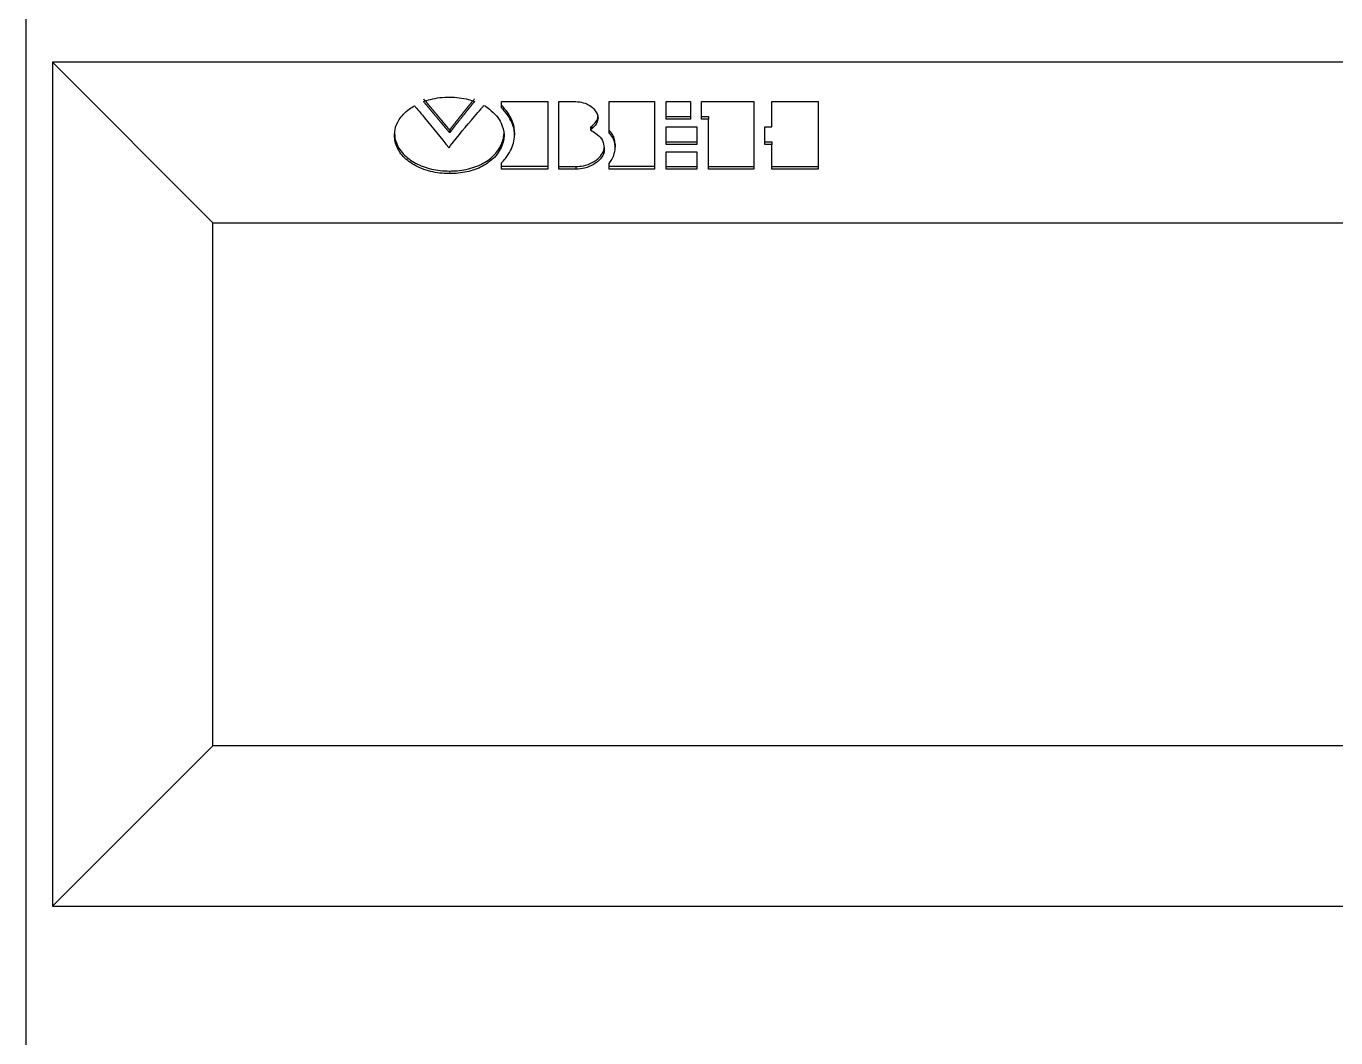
# Model space of a CAD drawing. Header units: millimetres. Extents: x 15 to 1184, y 5 to 836.
# Drawn here: x 589.86 to 596.87, y 660.03 to 665.45 of the extents above; entities that cross this region are included whole.
import ezdxf

# ---------------------------------------------------------------- set-up
doc = ezdxf.new("R2010")
doc.units = ezdxf.units.MM

msp = doc.modelspace()

# ---------------------------------------------------------------- linework, layer by layer
at = {"color": 7, "linetype": 'Continuous', "lineweight": 25}
for p, q in [((589.8565, 656.7987), (589.8565, 665.7987)), ((589.9965, 665.2587), (589.9965, 660.7387)), ((590.8565, 664.3987), (589.9965, 665.2587)), ((603.7165, 665.2587), (589.9965, 665.2587)), ((592.4011, 665.0485), (592.6486, 665.0485)), ((592.4011, 665.0146), (592.4011, 665.0485)), ((592.6486, 665.0485), (592.6486, 664.6854)), ((592.7077, 665.0485), (592.8, 665.0485)), ((592.7077, 664.6854), (592.7077, 665.0485)), ((592.9773, 665.0485), (593.2211, 665.0485)), ((592.9773, 664.8813), (592.9773, 665.0485)), ((593.2211, 665.0485), (593.2211, 664.6854)), ((593.2839, 665.0485), (593.4132, 665.0485)), ((593.2839, 664.9545), (593.2839, 665.0485)), ((593.4132, 665.0485), (593.4132, 664.9545)), ((593.4723, 665.0485), (593.753, 665.0485)), ((593.4723, 664.9545), (593.4723, 665.0485)), ((593.753, 665.0485), (593.753, 664.6854)), ((593.8491, 665.0485), (594.0966, 665.0485)), ((593.8491, 664.9127), (593.8491, 665.0485)), ((594.0966, 665.0485), (594.0966, 664.6854)), ((593.2839, 664.9686), (593.4132, 664.9686)), ((593.4132, 664.9545), (593.2839, 664.9545)), ((593.4723, 664.9686), (593.5092, 664.9686)), ((593.5092, 664.9545), (593.4723, 664.9545)), ((593.5092, 664.9686), (593.5092, 664.9545)), ((593.5092, 664.6854), (593.5092, 664.9545)), ((591.8286, 664.8824), (591.8286, 664.8683)), ((592.1241, 664.8955), (592.1241, 664.8813)), ((592.4713, 664.8824), (592.4713, 664.8683)), ((592.8776, 664.9111), (592.885, 664.9164)), ((592.8776, 664.9111), (592.8776, 664.897)), ((592.885, 664.9022), (592.8776, 664.897)), ((592.8776, 664.897), (592.885, 664.8918)), ((592.885, 664.9164), (592.885, 664.9022)), ((593.2839, 664.9127), (593.4465, 664.9127)), ((593.2839, 664.8186), (593.2839, 664.9127)), ((593.4465, 664.9127), (593.4465, 664.8186)), ((593.8121, 664.9127), (593.8491, 664.9127)), ((593.8121, 664.8186), (593.8121, 664.9127)), ((592.1204, 664.8004), (592.1278, 664.8134)), ((592.4159, 664.8709), (592.4159, 664.8683)), ((593.0106, 664.8171), (593.0106, 664.803)), ((593.2839, 664.8328), (593.4465, 664.8328)), ((593.4465, 664.8186), (593.2839, 664.8186)), ((593.8121, 664.8328), (593.8491, 664.8328)), ((593.8491, 664.8186), (593.8121, 664.8186)), ((593.8491, 664.8328), (593.8491, 664.8186)), ((593.8491, 664.6854), (593.8491, 664.8186)), ((592.9478, 664.7805), (592.9478, 664.7664)), ((593.2839, 664.7795), (593.4465, 664.7795)), ((593.2839, 664.6854), (593.2839, 664.7795)), ((593.4465, 664.7795), (593.4465, 664.6854)), ((592.4011, 664.6854), (592.4011, 664.7194)), ((592.6486, 664.6996), (592.4011, 664.6996)), ((592.6486, 664.6854), (592.4011, 664.6854)), ((592.7077, 664.6996), (592.8, 664.6996)), ((592.8, 664.6854), (592.7077, 664.6854)), ((592.8, 664.6996), (592.8, 664.6854)), ((592.9773, 664.6854), (592.9773, 664.7168)), ((593.2211, 664.6996), (592.9773, 664.6996)), ((593.2211, 664.6854), (592.9773, 664.6854)), ((593.2839, 664.6996), (593.4465, 664.6996)), ((593.4465, 664.6854), (593.2839, 664.6854)), ((593.5092, 664.6996), (593.753, 664.6996)), ((593.753, 664.6854), (593.5092, 664.6854)), ((593.8491, 664.6996), (594.0966, 664.6996)), ((594.0966, 664.6854), (593.8491, 664.6854)), ((590.8565, 661.5987), (590.8565, 664.3987)), ((590.8565, 664.3987), (602.8565, 664.3987)), ((590.8565, 661.5987), (589.9965, 660.7387)), ((602.8565, 661.5987), (590.8565, 661.5987)), ((589.9965, 660.7387), (603.7165, 660.7387))]:
    msp.add_line(p, q, dxfattribs=at)
at = {"color": 8, "linetype": 'Continuous', "lineweight": 18}
msp.add_line((592.1241, 664.676), (592.1241, 664.6619), dxfattribs=at)
at = {"color": 7, "linetype": 'Continuous', "lineweight": 25}
for points, knots in [([(591.8286, 664.8683), (591.8291, 664.8777), (591.8308, 664.9063), (591.8519, 664.9557), (591.8921, 664.9989), (591.926, 665.0192), (591.9357, 665.025)], [0, 0, 0, 0, 0.157827, 0.475961, 0.850191, 1, 1, 1, 1]), ([(591.9357, 665.025), (591.9377, 665.0227), (591.9563, 665.0017), (592.0171, 664.9265), (592.0765, 664.8539), (592.1204, 664.8004)], [0, 0, 0, 0, 0.03146, 0.286172, 1, 1, 1, 1]), ([(591.9837, 665.0485), (591.9959, 665.0523), (592.0399, 665.0661), (592.1228, 665.0765), (592.2043, 665.0658), (592.2462, 665.0521), (592.257, 665.0485)], [0, 0, 0, 0, 0.1416931, 0.5106129, 0.8730563, 1, 1, 1, 1]), ([(591.9837, 665.0627), (591.9854, 665.0606), (591.988, 665.0576), (591.9909, 665.0541), (591.993, 665.0515), (591.9947, 665.0495), (591.9969, 665.0469), (591.9986, 665.0449), (592.0007, 665.0424), (592.0028, 665.0398), (592.0049, 665.0373), (592.007, 665.0348), (592.0092, 665.0322), (592.0117, 665.0292), (592.0138, 665.0267), (592.0155, 665.0246), (592.0168, 665.0231), (592.018, 665.0216), (592.0193, 665.0201), (592.0206, 665.0185), (592.0219, 665.017), (592.0231, 665.0155), (592.0244, 665.014), (592.0257, 665.0124), (592.0274, 665.0104), (592.0291, 665.0084), (592.0308, 665.0064), (592.032, 665.0048), (592.0333, 665.0033), (592.0346, 665.0018), (592.0358, 665.0003), (592.0371, 664.9987), (592.0384, 664.9972), (592.0401, 664.9952), (592.0418, 664.9932), (592.0435, 664.9911), (592.0447, 664.9896), (592.046, 664.9881), (592.0473, 664.9866), (592.0486, 664.985), (592.0503, 664.983), (592.052, 664.981), (592.0537, 664.979), (592.0549, 664.9774), (592.0562, 664.9759), (592.0575, 664.9744), (592.0592, 664.9724), (592.0609, 664.9703), (592.0626, 664.9683), (592.0638, 664.9668), (592.0651, 664.9653), (592.0664, 664.9637), (592.0677, 664.9622), (592.0694, 664.9602), (592.0711, 664.9582), (592.0728, 664.9561), (592.074, 664.9546), (592.0753, 664.9531), (592.0766, 664.9516), (592.0778, 664.9501), (592.0791, 664.9485), (592.0804, 664.947), (592.0817, 664.9455), (592.0834, 664.9435), (592.0851, 664.9414), (592.0868, 664.9394), (592.0881, 664.9379), (592.0893, 664.9364), (592.0906, 664.9349), (592.0919, 664.9333), (592.0936, 664.9313), (592.0957, 664.9288), (592.0979, 664.9262), (592.1, 664.9237), (592.1021, 664.9212), (592.1047, 664.9182), (592.1068, 664.9156), (592.109, 664.9131), (592.1107, 664.9111), (592.1124, 664.9091), (592.1141, 664.907), (592.1158, 664.905), (592.1176, 664.903), (592.1188, 664.9015), (592.1201, 664.9), (592.1219, 664.898), (592.1232, 664.8965), (592.1241, 664.8955)], [0, 0, 0, 0, 0.036368, 0.054553, 0.063645, 0.081827, 0.090921, 0.109107, 0.118198, 0.136382, 0.154565, 0.163657, 0.181842, 0.200027, 0.218209, 0.227301, 0.236394, 0.245488, 0.254578, 0.26367, 0.272762, 0.281855, 0.290947, 0.300038, 0.309132, 0.327315, 0.336408, 0.3455, 0.354592, 0.363683, 0.372777, 0.381867, 0.39096, 0.400051, 0.418236, 0.427327, 0.436419, 0.445512, 0.454605, 0.463696, 0.472788, 0.490972, 0.500065, 0.509156, 0.518247, 0.527341, 0.536433, 0.554618, 0.563709, 0.572801, 0.581894, 0.590985, 0.600077, 0.60917, 0.627353, 0.636447, 0.645537, 0.654629, 0.663721, 0.672813, 0.681905, 0.690999, 0.700091, 0.709182, 0.727367, 0.736459, 0.74555, 0.754643, 0.763734, 0.772827, 0.781918, 0.800101, 0.818287, 0.827379, 0.845562, 0.863747, 0.881932, 0.891024, 0.909207, 0.9183, 0.927392, 0.945574, 0.954668, 0.96376, 0.972852, 0.981943, 1, 1, 1, 1]), ([(592.1241, 664.8813), (592.1232, 664.8823), (592.1219, 664.8838), (592.1201, 664.8859), (592.1188, 664.8874), (592.1171, 664.8894), (592.1154, 664.8914), (592.1137, 664.8934), (592.1119, 664.8954), (592.1102, 664.8975), (592.1081, 664.9), (592.1059, 664.9025), (592.1034, 664.9055), (592.1012, 664.9081), (592.0991, 664.9106), (592.097, 664.9131), (592.0944, 664.9162), (592.0919, 664.9192), (592.0893, 664.9223), (592.0868, 664.9253), (592.0842, 664.9283), (592.0817, 664.9314), (592.0791, 664.9344), (592.0766, 664.9375), (592.0732, 664.9415), (592.0698, 664.9456), (592.0664, 664.9496), (592.0638, 664.9527), (592.0613, 664.9557), (592.0587, 664.9588), (592.0562, 664.9618), (592.0528, 664.9659), (592.0494, 664.9699), (592.046, 664.974), (592.0435, 664.977), (592.0409, 664.9801), (592.0384, 664.9831), (592.0358, 664.9861), (592.0324, 664.9902), (592.029, 664.9943), (592.0257, 664.9983), (592.0231, 665.0014), (592.0206, 665.0044), (592.018, 665.0075), (592.0155, 665.0105), (592.0129, 665.0135), (592.0104, 665.0166), (592.0083, 665.0191), (592.0062, 665.0217), (592.0041, 665.0242), (592.0019, 665.0267), (591.9998, 665.0293), (591.9981, 665.0313), (591.996, 665.0338), (591.9943, 665.0359), (591.9913, 665.0394), (591.9879, 665.0435), (591.985, 665.047), (591.9837, 665.0485)], [0, 0, 0, 0, 0.018186, 0.027277, 0.036369, 0.04546, 0.063644, 0.072736, 0.081828, 0.100014, 0.109104, 0.127289, 0.145473, 0.163657, 0.172749, 0.190933, 0.209119, 0.227301, 0.245485, 0.263669, 0.281855, 0.300037, 0.318222, 0.336406, 0.35459, 0.390959, 0.409143, 0.427326, 0.445509, 0.463695, 0.48188, 0.500061, 0.536431, 0.554614, 0.572799, 0.590983, 0.609169, 0.62735, 0.645535, 0.681903, 0.700088, 0.718273, 0.736456, 0.754639, 0.772825, 0.791007, 0.809192, 0.827377, 0.836468, 0.854651, 0.872836, 0.881927, 0.900112, 0.909204, 0.927388, 0.936481, 0.972848, 1, 1, 1, 1]), ([(592.1241, 664.8955), (592.1248, 664.8965), (592.126, 664.8981), (592.1275, 664.9002), (592.1287, 664.9017), (592.1299, 664.9033), (592.1315, 664.9054), (592.133, 664.9074), (592.1346, 664.9095), (592.1362, 664.9116), (592.1382, 664.9142), (592.1402, 664.9168), (592.1423, 664.9193), (592.1443, 664.9219), (592.1467, 664.925), (592.1491, 664.9281), (592.1516, 664.9312), (592.1536, 664.9338), (592.1552, 664.9358), (592.1564, 664.9374), (592.1576, 664.9389), (592.1589, 664.9404), (592.1601, 664.942), (592.1613, 664.9435), (592.1625, 664.9451), (592.1638, 664.9466), (592.165, 664.9482), (592.1662, 664.9497), (592.1674, 664.9512), (592.1686, 664.9528), (592.1703, 664.9548), (592.1719, 664.9569), (592.1735, 664.9589), (592.1748, 664.9605), (592.176, 664.962), (592.1772, 664.9636), (592.1785, 664.9651), (592.1797, 664.9666), (592.1813, 664.9687), (592.1829, 664.9708), (592.1846, 664.9728), (592.1858, 664.9743), (592.187, 664.9759), (592.1883, 664.9774), (592.1895, 664.979), (592.1911, 664.981), (592.1928, 664.9831), (592.1944, 664.9851), (592.1957, 664.9867), (592.1969, 664.9882), (592.1981, 664.9897), (592.1993, 664.9913), (592.201, 664.9933), (592.2026, 664.9954), (592.2043, 664.9974), (592.2055, 664.999), (592.2067, 665.0005), (592.208, 665.002), (592.2092, 665.0036), (592.2104, 665.0051), (592.2117, 665.0067), (592.2129, 665.0082), (592.2146, 665.0102), (592.2162, 665.0123), (592.2179, 665.0143), (592.2191, 665.0159), (592.2203, 665.0174), (592.2216, 665.0189), (592.2228, 665.0205), (592.2244, 665.0225), (592.2265, 665.0251), (592.2286, 665.0277), (592.2306, 665.0302), (592.2327, 665.0328), (592.2352, 665.0358), (592.2372, 665.0384), (592.2393, 665.041), (592.241, 665.043), (592.243, 665.0456), (592.2447, 665.0476), (592.2464, 665.0496), (592.2489, 665.0527), (592.2524, 665.0571), (592.2556, 665.0609), (592.257, 665.0627)], [0, 0, 0, 0, 0.018433, 0.027646, 0.036863, 0.046079, 0.055294, 0.073724, 0.082941, 0.092156, 0.110586, 0.129018, 0.138234, 0.156664, 0.175096, 0.193527, 0.211957, 0.230388, 0.239604, 0.248819, 0.258037, 0.267252, 0.276466, 0.285682, 0.294897, 0.304112, 0.313329, 0.322543, 0.33176, 0.340975, 0.350189, 0.368621, 0.377837, 0.387053, 0.396267, 0.405484, 0.414699, 0.423914, 0.43313, 0.45156, 0.460777, 0.469992, 0.479208, 0.488425, 0.497641, 0.506854, 0.525287, 0.5345, 0.543715, 0.552932, 0.562148, 0.571363, 0.580579, 0.599009, 0.608225, 0.617439, 0.626655, 0.635872, 0.645088, 0.654303, 0.663518, 0.672733, 0.681948, 0.700379, 0.709595, 0.718811, 0.728026, 0.737242, 0.746458, 0.755673, 0.774104, 0.792536, 0.801751, 0.820182, 0.838613, 0.857044, 0.86626, 0.88469, 0.893906, 0.912336, 0.921553, 0.930769, 0.96763, 1, 1, 1, 1]), ([(592.257, 665.0485), (592.2554, 665.0465), (592.2528, 665.0434), (592.2499, 665.0399), (592.2478, 665.0373), (592.2462, 665.0353), (592.2441, 665.0327), (592.2424, 665.0307), (592.2404, 665.0281), (592.2387, 665.0261), (592.2366, 665.0235), (592.2346, 665.021), (592.2321, 665.0179), (592.2296, 665.0148), (592.2271, 665.0117), (592.2247, 665.0087), (592.2222, 665.0056), (592.2197, 665.0025), (592.2172, 664.9994), (592.2148, 664.9964), (592.2123, 664.9933), (592.2098, 664.9902), (592.2074, 664.9871), (592.2049, 664.9841), (592.2024, 664.981), (592.1992, 664.9769), (592.1959, 664.9728), (592.1926, 664.9687), (592.1901, 664.9656), (592.1877, 664.9625), (592.1852, 664.9595), (592.1828, 664.9564), (592.1795, 664.9523), (592.1762, 664.9482), (592.1729, 664.9441), (592.1705, 664.941), (592.168, 664.9379), (592.1656, 664.9348), (592.1632, 664.9317), (592.1607, 664.9286), (592.1583, 664.9255), (592.1558, 664.9225), (592.1534, 664.9194), (592.151, 664.9163), (592.1485, 664.9132), (592.1461, 664.9101), (592.1437, 664.907), (592.1417, 664.9044), (592.1397, 664.9019), (592.1376, 664.8993), (592.1356, 664.8967), (592.1341, 664.8946), (592.1329, 664.8931), (592.1313, 664.891), (592.1297, 664.8889), (592.1281, 664.8868), (592.1269, 664.8853), (592.1256, 664.8834), (592.1246, 664.8821), (592.1241, 664.8813)], [0, 0, 0, 0, 0.036867, 0.055296, 0.064511, 0.082943, 0.09216, 0.11059, 0.119803, 0.138235, 0.147452, 0.165882, 0.184313, 0.202744, 0.221176, 0.239607, 0.258038, 0.276468, 0.294899, 0.31333, 0.331761, 0.350192, 0.368624, 0.387055, 0.405485, 0.423915, 0.460777, 0.479208, 0.49764, 0.516069, 0.534503, 0.552932, 0.571364, 0.608227, 0.626658, 0.645086, 0.663519, 0.681949, 0.700381, 0.71881, 0.737243, 0.755673, 0.774105, 0.792536, 0.810967, 0.829398, 0.847829, 0.866259, 0.875475, 0.893906, 0.912336, 0.921553, 0.930769, 0.939982, 0.958414, 0.96763, 0.976845, 0.986059, 1, 1, 1, 1]), ([(592.1278, 664.8134), (592.1703, 664.8649), (592.2244, 664.9305), (592.2834, 664.9995), (592.3008, 665.0196), (592.3067, 665.0256), (592.3088, 665.0276)], [0, 0, 0, 0, 0.7167235, 0.9125116, 0.9697807, 1, 1, 1, 1]), ([(592.3088, 665.0276), (592.3183, 665.021), (592.3571, 664.9938), (592.4039, 664.9414), (592.4124, 664.8915), (592.4159, 664.8709)], [0, 0, 0, 0, 0.159502, 0.652542, 1, 1, 1, 1]), ([(592.4713, 664.8824), (592.4707, 664.8919), (592.4695, 664.9147), (592.4573, 664.9513), (592.4347, 664.9912), (592.4124, 665.0161), (592.4011, 665.0287)], [0, 0, 0, 0, 0.180919, 0.436699, 0.715019, 1, 1, 1, 1]), ([(592.8, 665.0485), (592.8135, 665.0469), (592.8404, 665.0437), (592.8756, 665.0276), (592.8969, 665.0094), (592.9049, 664.9971), (592.9072, 664.9937)], [0, 0, 0, 0, 0.291969, 0.584211, 0.885645, 1, 1, 1, 1]), ([(592.4713, 664.8683), (592.4707, 664.8777), (592.4695, 664.9006), (592.4573, 664.9371), (592.4347, 664.9771), (592.4124, 665.002), (592.4011, 665.0146)], [0, 0, 0, 0, 0.180919, 0.4367, 0.715018, 1, 1, 1, 1]), ([(592.885, 664.9164), (592.8932, 664.924), (592.9097, 664.9392), (592.9178, 664.9603), (592.9182, 664.9718), (592.9182, 664.9738)], [0, 0, 0, 0, 0.450404, 0.9051724, 1, 1, 1, 1]), ([(592.9182, 664.9597), (592.917, 664.9509), (592.9146, 664.9332), (592.8992, 664.9145), (592.8882, 664.905), (592.885, 664.9022)], [0, 0, 0, 0, 0.416152, 0.831134, 1, 1, 1, 1]), ([(592.9072, 664.9937), (592.9096, 664.9899), (592.9141, 664.9827), (592.9177, 664.9711), (592.918, 664.9635), (592.9182, 664.9597)], [0, 0, 0, 0, 0.35305, 0.672622, 1, 1, 1, 1]), ([(591.8286, 664.8824), (591.8291, 664.873), (591.8306, 664.8445), (591.8504, 664.7939), (591.9013, 664.7385), (591.9798, 664.6969), (592.0579, 664.6782), (592.107, 664.6766), (592.1241, 664.676)], [0, 0, 0, 0, 0.08686, 0.261859, 0.475582, 0.681344, 0.889014, 1, 1, 1, 1]), ([(592.1241, 664.676), (592.1374, 664.6764), (592.1836, 664.6776), (592.2609, 664.6941), (592.3393, 664.7356), (592.3919, 664.793), (592.4121, 664.8441), (592.4151, 664.8745), (592.4159, 664.8824)], [0, 0, 0, 0, 0.087592, 0.302958, 0.516712, 0.716883, 0.9267, 1, 1, 1, 1]), ([(592.885, 664.8918), (592.8952, 664.8856), (592.9191, 664.871), (592.9456, 664.8394), (592.9495, 664.8135), (592.9515, 664.8004)], [0, 0, 0, 0, 0.268094, 0.630844, 1, 1, 1, 1]), ([(593.0106, 664.8171), (593.0097, 664.8266), (593.0081, 664.845), (592.9967, 664.8717), (592.9839, 664.8875), (592.9773, 664.8955)], [0, 0, 0, 0, 0.34332, 0.665728, 1, 1, 1, 1]), ([(593.0106, 664.803), (593.0097, 664.8125), (593.0081, 664.8308), (592.9967, 664.8576), (592.9839, 664.8733), (592.9773, 664.8813)], [0, 0, 0, 0, 0.343326, 0.665735, 1, 1, 1, 1]), ([(592.1241, 664.6619), (592.1107, 664.6623), (592.0634, 664.6635), (591.9839, 664.6807), (591.9021, 664.7235), (591.848, 664.7824), (591.8298, 664.8332), (591.8288, 664.8619), (591.8286, 664.8683)], [0, 0, 0, 0, 0.086896, 0.307906, 0.527656, 0.735944, 0.941632, 1, 1, 1, 1]), ([(592.4159, 664.8683), (592.4149, 664.8589), (592.4112, 664.8234), (592.3838, 664.7639), (592.3163, 664.7051), (592.2286, 664.6707), (592.1625, 664.6622), (592.1279, 664.6619), (592.1241, 664.6619)], [0, 0, 0, 0, 0.08761, 0.329906, 0.567139, 0.772757, 0.974663, 1, 1, 1, 1]), ([(592.4011, 664.7194), (592.4084, 664.7273), (592.4276, 664.7482), (592.4507, 664.7835), (592.4681, 664.8257), (592.4702, 664.8539), (592.4713, 664.8683)], [0, 0, 0, 0, 0.177775, 0.468599, 0.730192, 1, 1, 1, 1]), ([(592.8, 664.6996), (592.8134, 664.7007), (592.8446, 664.7033), (592.8891, 664.7194), (592.9273, 664.7463), (592.941, 664.7693), (592.9478, 664.7805)], [0, 0, 0, 0, 0.203085, 0.471804, 0.739752, 1, 1, 1, 1]), ([(592.9478, 664.7664), (592.9427, 664.7576), (592.9307, 664.7365), (592.8967, 664.7092), (592.8499, 664.69), (592.8158, 664.6869), (592.8, 664.6854)], [0, 0, 0, 0, 0.20293, 0.483714, 0.761742, 1, 1, 1, 1]), ([(592.9478, 664.7805), (592.949, 664.7851), (592.9509, 664.792), (592.9511, 664.799), (592.9512, 664.8014)], [0, 0, 0, 0, 0.6591351, 1, 1, 1, 1]), ([(592.9515, 664.8004), (592.9515, 664.7956), (592.9515, 664.7876), (592.9506, 664.7762), (592.9487, 664.7697), (592.9478, 664.7664)], [0, 0, 0, 0, 0.414302, 0.705753, 1, 1, 1, 1]), ([(592.9773, 664.7168), (592.987, 664.7309), (593.0058, 664.7582), (593.009, 664.7884), (593.0106, 664.803)], [0, 0, 0, 0, 0.517023, 1, 1, 1, 1])]:
    msp.add_open_spline(points, degree=3, knots=knots, dxfattribs=at)

doc.saveas('drawing.dxf')
